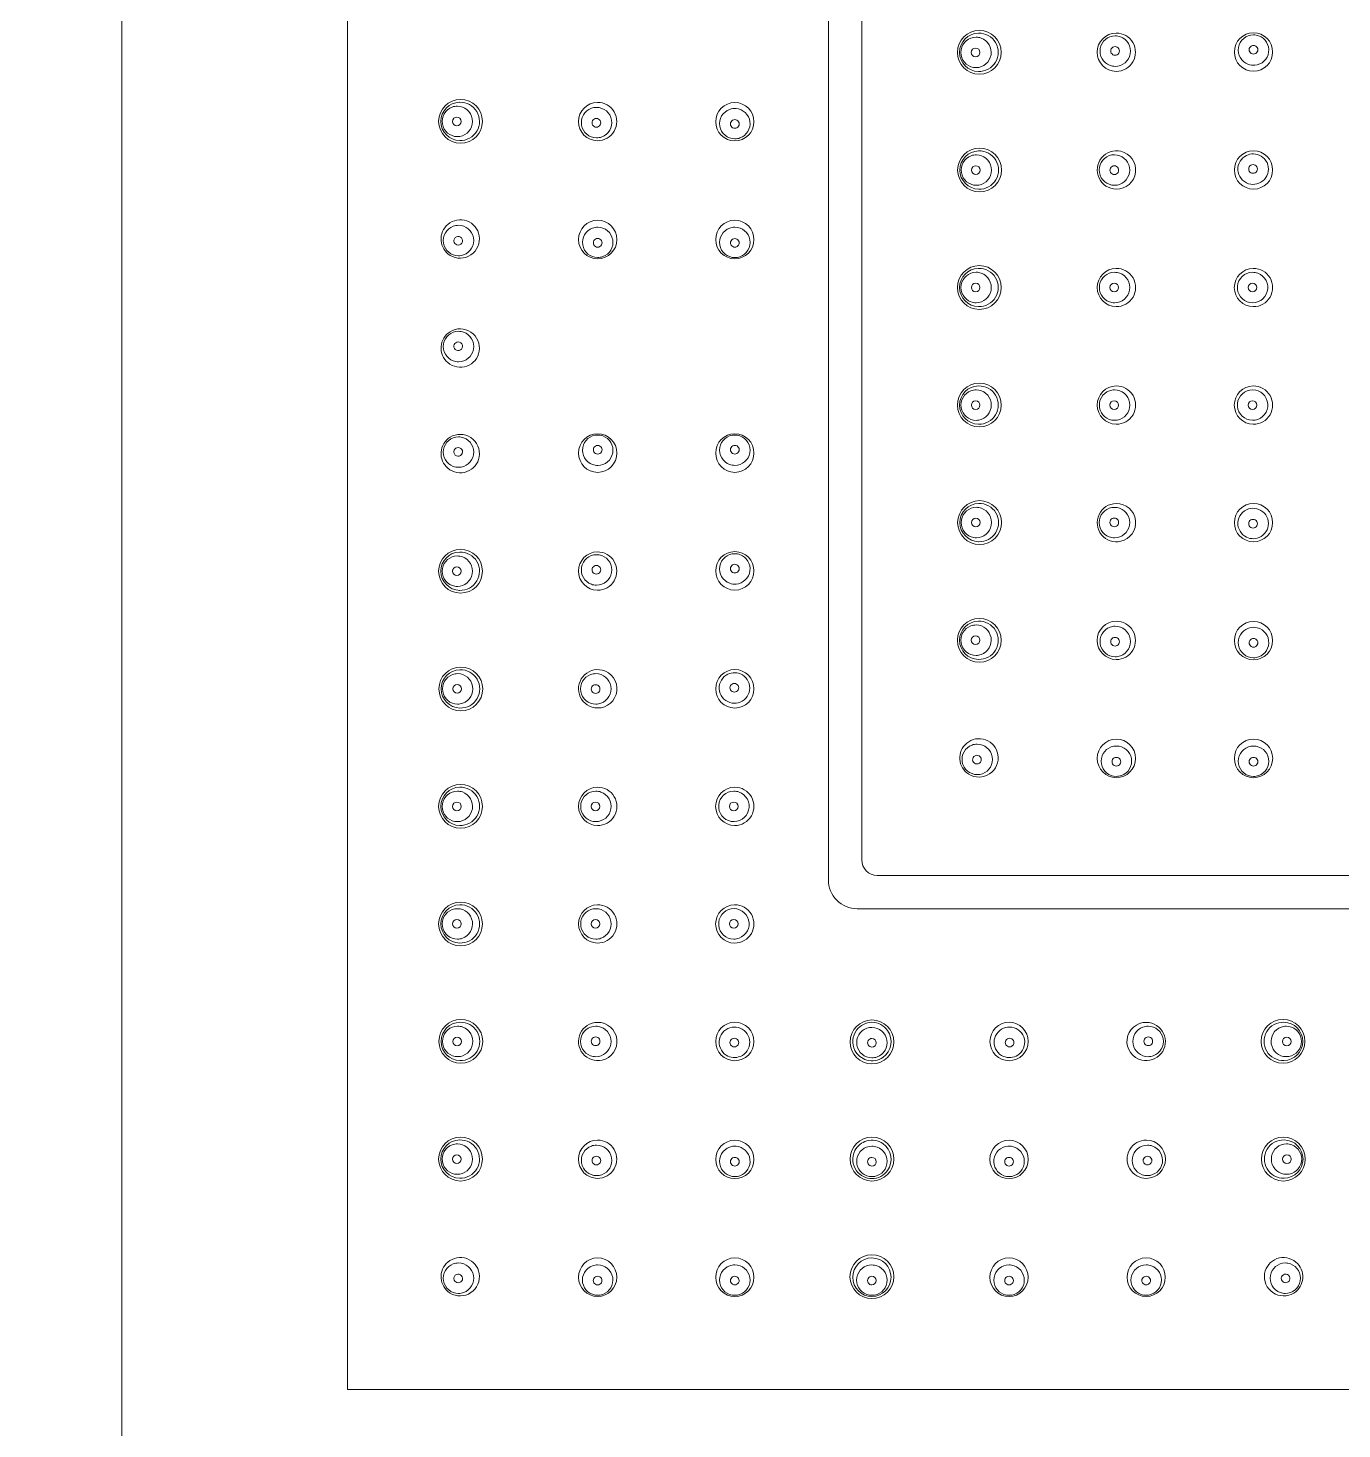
# Model space of a CAD drawing. Header units: metres. Extents: x 14 to 2416, y -346 to 476.
# Drawn here: x 142.3692 to 142.4728, y -69.3065 to -69.1961 of the extents above; entities that cross this region are included whole.
import ezdxf

# ---------------------------------------------------------------- set-up
doc = ezdxf.new("R2010")
doc.units = ezdxf.units.M
doc.linetypes.add('0', pattern=[0])
doc.layers.get('0').update_dxf_attribs({"linetype": '0', "lineweight": 20})
for name, color, linetype, lineweight in [('A-ANNO-TEXT', 20, 'Continuous', 13), ('baños', 251, 'Continuous', 0), ('E Salida Luces', 22, 'Continuous', 40)]:
    doc.layers.add(name, color=color, linetype=linetype, lineweight=lineweight)
doc.styles.get("Standard").update_dxf_attribs({"font": 'arial.ttf', "height": 0.1875})

# ---------------------------------------------------------------- blocks, each defined once
blk = doc.blocks.new('A$C3bae67db')
at = {"layer": 'baños'}
for p, q in [((0.05567767941755619, 0.142043857970684), (0.05567767969631632, 0.05795731748658994)), ((0.05830638234982644, 0.1404659088862488), (0.05830638234982644, 0.05953413947369057)), ((0.05953425239812304, 0.05830626942536554), (0.1404660027303066, 0.05830626942536554)), ((0.05795743052766511, 0.05567756672882496), (0.1420428246007646, 0.05567756672882496))]:
    blk.add_line(p, q, dxfattribs=at)
for points in [[(0.2000001275641807, 0.2000000241799569), (1.275641352549428e-07, 0.2000000241799569), (1.275641352549428e-07, 2.417995403902751e-08), (0.2000001275641807, 2.417995403902751e-08)], [(0.1822216636463319, 0.1822215602621071), (0.01777859148198413, 0.1822215602621071), (0.01777859148198413, 0.0177784880978038), (0.1822216636463319, 0.0177784880978038)]]:
    blk.add_lwpolyline(points, close=True, dxfattribs=at)
for centre, radius in [((0.03594724761362933, 0.09154160218716001), 0.001726273626168971), ((0.04522373788129563, 0.0915192099047566), 0.001726273626168971), ((0.09537011069431856, 0.0891052716333931), 0.0003427381330779128), ((0.1046301444341111, 0.0891052716333931), 0.0003427381330779128), ((0.0768350682250798, 0.0675740050237934), 0.001726273626168971), ((0.0861115584927461, 0.06759639730619682), 0.001726273626168971), ((0.09536712332959496, 0.0675740050237934), 0.001726273626168971), ((0.1046331317988347, 0.0675740050237934), 0.001726273626168971), ((0.1138886966356836, 0.06759639730619682), 0.001726273626168971), ((0.1231651869033499, 0.0675740050237934), 0.001726273626168971), ((0.02668161499421196, 0.05911006940277375), 0.001726273626168971), ((0.03594724761362933, 0.05911304439203136), 0.001726273626168971), ((0.04518573283938032, 0.05911304384883564), 0.001726273626168971), ((0.05448229008286809, 0.04822083048440717), 0.0003427381330779128), ((0.06374232382266065, 0.04822083048440717), 0.0003427381330779128), ((0.03594764254646954, 0.02668658888557829), 0.001726273626168971), ((0.04522413281413584, 0.0267089811679817), 0.001726273626168971), ((0.0544796976509847, 0.02668658888557829), 0.001726273626168971), ((0.06374570612022445, 0.02668658888557829), 0.001726273626168971), ((0.07300127095707332, 0.0267089811679817), 0.001726273626168971), ((0.08227776122473962, 0.02668658888557829), 0.001726273626168971), ((0.1177224939035764, 0.02668658888557829), 0.001726273626168971)]:
    blk.add_circle(centre, radius, dxfattribs=at)
for centre, radius, start, end in [((0.02656214025953751, 0.09169625900414857), 0.001200821812368165, 19.98354941315381, 180.0929165922669), ((0.02667146049041413, 0.09156480647271437), 0.001510474982378461, 39.79127587580216, 147.8576029366485), ((0.0359481338652845, 0.09158545607456503), 0.001508167584307319, 0.9001850982253351, 179.1011506184335), ((0.03595007576698528, 0.09178627793871996), 0.001202478864778748, 20.04951967974916, 179.640957565026), ((0.04522285162964046, 0.09156306379213319), 0.001508167584307319, 0.8988493815665013, 179.0998149017751), ((0.04522090972771231, 0.09176388565628812), 0.001202478864778748, 0.3590424349740219, 159.9504803202513), ((0.02668835295797045, 0.09157016255971584), 0.001521988814155353, 148.3666638325222, 279.4518474387844), ((0.02655749825337672, 0.09169418910434146), 0.00119617823364954, 179.9941310564692, 199.6485422794377), ((0.02655997301460822, 0.09170101607130832), 0.001200817506817739, 199.9156134316533, 0.09317299457435906), ((0.02654205190149561, 0.09171948934840302), 0.0003417448353014675, 144.1962748123012, 216.5408433824311), ((0.02654379855423805, 0.09171897600236534), 0.0003434622621792048, 80.36180667197306, 144.297278844586), ((0.02654419348707826, 0.09172195099162295), 0.000340463161306216, 6.438266695010624, 80.3435083406336), ((0.02654142169056151, 0.09172182759550296), 0.0003432313649668054, 290.3438179429309, 6.406851776728248), ((0.02668618238338105, 0.09155386150203171), 0.001506273214753162, 279.6351170446448, 40.46958004635492), ((0.02656461747185723, 0.09170309228440132), 0.001196171468180108, 359.9940856858029, 19.71649711018825), ((0.03593630759562849, 0.09179385885334668), 0.001188687084480606, 180.0022010002266, 199.679499075616), ((0.03594831306529933, 0.09180121625680826), 0.001202472454991783, 199.8169514147223, 359.6410310933491), ((0.03594936246506997, 0.09182744195018344), 0.0003427216785174244, 0.3254488414049065, 179.6683356267581), ((0.03594936267834647, 0.09183137253131335), 0.0003427216785175545, 180.3254488415971, 359.6683356265643), ((0.03596205916572082, 0.09179363503690396), 0.001188702755491038, 0.00229199929753495, 19.91441721779131), ((0.04520892632920415, 0.09177124275450055), 0.001188702755491038, 160.0855827822091, 179.9977080007025), ((0.04522267242962563, 0.09177882397440484), 0.001202472454991783, 180.358968906651, 340.1830485852777), ((0.04522162302962762, 0.09180504966778003), 0.0003427216785174244, 0.3316643732419094, 179.6745511585951), ((0.04522162281657849, 0.09180898024888151), 0.0003427216785175545, 180.3316643734357, 359.6745511584029), ((0.0452346778990691, 0.09177146657094326), 0.001188687084480606, 340.320500924384, 359.9977989997734), ((0.02654136459543999, 0.09171988030626821), 0.0003414261719296849, 216.6622272733104, 290.4664079093241), ((0.03594817205655865, 0.09155565849399849), 0.001508967363600021, 177.9698192432843, 2.177052033884066), ((0.04522281343813894, 0.09153326621159508), 0.001508967363600021, 177.8229479661159, 2.030180756715632), ((0.06752527882002823, 0.08917733031159258), 0.001523801172583426, 0.5747514779052038, 179.4262465459042), ((0.07680929635802158, 0.08918567323299698), 0.001515209523409549, 0.2469365196410936, 179.7554027190644), ((0.08610443643209464, 0.08918427319206756), 0.001515209523409549, 0.244597280935595, 179.7530634803589), ((0.0953673287696688, 0.0891897944403226), 0.001508196546264781, 359.5063520397071, 180.4925711315599), ((0.1046329263587609, 0.0891897944403226), 0.001508196546264781, 359.5074288684401, 180.4936479602929), ((0.113895818696335, 0.08918427319206756), 0.001515209523409549, 0.2469365196410936, 179.7554027190644), ((0.1231909587704081, 0.08918567323299698), 0.001515209523409549, 0.244597280935595, 179.7530634803589), ((0.06731282925346704, 0.08919229810322093), 0.001207791056576054, 160.5363707333084, 180.0027336194925), ((0.06730058426768437, 0.08919975367322053), 0.001193765215403577, 359.6365954075218, 160.6779287406165), ((0.06726370329096198, 0.08919407473907626), 0.0003407568798300127, 359.346075732061, 180.3246311100405), ((0.07666289127263326, 0.08919085208759014), 0.001204359554630129, 160.3983028553304, 180.0015083034943), ((0.07665732812273518, 0.0891941807547525), 0.001198002774692498, 4.349572792468204, 160.4590152359306), ((0.07663254876996461, 0.08919135762729269), 0.0003418119665338834, 359.8484264500146, 180.1447206987231), ((0.08603844434941266, 0.08915878990091386), 0.001201160736598691, 157.0568312886519, 212.9165601568608), ((0.08603850400498914, 0.08917485403923564), 0.001195045438537086, 21.80722765049478, 157.7672225745089), ((0.08602225556199983, 0.08915283907781912), 0.0003418119665338834, 359.8552793012769, 180.1515735499855), ((0.08603844435623387, 0.08915878990261916), 0.001201160729709154, 351.2970901245022, 22.51761903481964), ((0.09529917106959829, 0.08913625529719837), 0.001128460337495796, 160.0025846814546, 181.0359251744131), ((0.0953710932307672, 0.08911670710454445), 0.001200198361899698, 180.0407498063049, 160.2387492971683), ((0.1046291618976625, 0.08911670710454445), 0.001200198361899698, 19.76125070283169, 359.9592501936951), ((0.1047010840588314, 0.08913625529719837), 0.001128460337495796, 358.9640748255869, 19.99741531854547), ((0.1139618107721958, 0.08915878990261916), 0.001201160729709154, 157.4823809651803, 188.7029098754976), ((0.1139617511234405, 0.08917485403923564), 0.001195045438537086, 22.2327774254911, 158.1927723495052), ((0.1139779995664298, 0.08915283907781912), 0.0003418119665338834, 359.8484264500146, 180.1447206987231), ((0.113961810779017, 0.08915878990091386), 0.001201160736598691, 327.0834398431392, 22.94316871134812), ((0.1233429270056945, 0.0891941807547525), 0.001198002774692498, 19.54098476406944, 175.6504272075318), ((0.1233677063584651, 0.08919135762729269), 0.0003418119665338834, 359.8552793012769, 180.1515735499855), ((0.1233373638557964, 0.08919085208759014), 0.001204359554630129, 359.9984916965058, 19.6016971446696), ((0.06752527855149992, 0.08920814127750276), 0.001523803867774046, 180.5847748674714, 359.4162231563053), ((0.06729877940477991, 0.08918466896670196), 0.001193765217027741, 179.636596389109, 340.6779286321186), ((0.06726369211531846, 0.08919018572040471), 0.0003407458622599414, 179.6707068420732, 359.9999999999364), ((0.06728653441490451, 0.08919212453655945), 0.001207791059114692, 340.5363707599155, 0.002732610598238034), ((0.07680929608221732, 0.08919918448349762), 0.001515211808342921, 180.2663152946292, 359.7360239440766), ((0.07665652931444811, 0.08918731661173496), 0.001198002720139636, 179.8324281218217, 340.459017457677), ((0.07663254866423586, 0.08918959001353954), 0.0003418119665339049, 179.8484264500145, 0.1447206987231602), ((0.07664612589400122, 0.08919191523292369), 0.001209345381516621, 340.4185567370939, 4.416346836907331), ((0.08610443670789891, 0.0891977844425682), 0.001515211808342921, 180.2639760559234, 359.7336847053708), ((0.08603844434895791, 0.08915878990125492), 0.001201160737011495, 212.9165601055092, 351.2970902225019), ((0.08602225566772859, 0.0891510714640944), 0.0003418119665339049, 179.8552793012768, 0.1515735499854856), ((0.09536732874329346, 0.08918700170280403), 0.001508175096699564, 180.3864785172691, 359.6124446539787), ((0.1046329263851362, 0.08918700170280403), 0.001508175096699564, 180.3875553460212, 359.6135214827309), ((0.1138958184205308, 0.0891977844425682), 0.001515211808342921, 180.2663152946292, 359.7360239440766), ((0.1139618107794718, 0.08915878990125492), 0.001201160737011495, 188.7029097774981, 327.0834398944908), ((0.1139779994607011, 0.0891510714640944), 0.0003418119665339049, 179.8484264500145, 0.1447206987231602), ((0.1231909590462124, 0.08919918448349762), 0.001515211808342921, 180.2639760559234, 359.7336847053708), ((0.1233541292344285, 0.08919191523292369), 0.001209345381516621, 175.5836531630927, 199.5814432629045), ((0.1233437258139816, 0.08918731661173496), 0.001198002720139636, 199.5409825423229, 0.1675718781782871), ((0.1233677064641938, 0.08918959001353954), 0.0003418119665339049, 179.8552793012768, 0.1515735499854856), ((0.02663879445433714, 0.08071486925328131), 0.001523564837230641, 0.5726433035474657, 179.4250678076633), ((0.02641404869312147, 0.08073844151624243), 0.00119389333313216, 19.32997812112687, 180.3589489030435), ((0.03593772813631269, 0.0807391002448945), 0.001510641993610608, 0.5139883427186024, 179.4190526749139), ((0.0358497349675222, 0.08082154378626782), 0.001200928035992184, 19.83266307732599, 180.07419896696), ((0.04521341857773997, 0.08073556000089965), 0.001509211767642307, 0.7561059737710158, 193.171467770371), ((0.04521919396050045, 0.0808845148123929), 0.001200928035992184, 359.92580103304, 160.1673369226745), ((0.0266387950550584, 0.0807449452451543), 0.001523560504830024, 180.5561373689593, 359.441573742277), ((0.02642785375608447, 0.0807309041129507), 0.00120767496975197, 179.997253034212, 199.4671047486143), ((0.02641580915472197, 0.08072361626693336), 0.001193893552601191, 199.3299870384885, 0.3617157200806724), ((0.02637921581206548, 0.08073312284150447), 0.0003407760450880885, 359.6804184145589, 180.3259849812832), ((0.02637921602647886, 0.0807292832488109), 0.0003407760450881728, 179.6804184144938, 0.3259849813467099), ((0.02640200394601244, 0.08073115342241621), 0.001207674969753276, 0, 19.46710473996717), ((0.03593772851670884, 0.08073975106810494), 0.001510635915196017, 179.4437361404923, 0.4893048771358387), ((0.03584852868878308, 0.08081998856536288), 0.00119972075021922, 180, 199.6894084976491), ((0.03584887435952488, 0.08082264336539069), 0.001200943033476937, 199.8031047080193, 0.06684714840780348), ((0.03583517325408003, 0.08083529007316415), 0.0003424123588573842, 0.09251265869286474, 180.098022152865), ((0.03583517330887709, 0.08083525714891593), 0.0003424123588572697, 180.092512941707, 0.09802186985085153), ((0.03585009761011726, 0.08082410843922716), 0.001199718968097798, 359.996946844907, 19.72332169044389), ((0.04521488791849926, 0.0807235303286653), 0.001507949430811743, 192.7136886774853, 1.213885066650693), ((0.04521883131813276, 0.08088707946535223), 0.001199718968097798, 160.2766783095566, 180.003053155093), ((0.04522005456849776, 0.08088561439151576), 0.001200943033476937, 179.9331528515922, 340.1968952919807), ((0.04523375561914555, 0.08089822817506942), 0.0003424123588572697, 179.9019781301492, 359.907487058293), ((0.04523375567394261, 0.08089826109928921), 0.0003424123588573842, 359.901977847135, 179.9074873413072), ((0.04522040023923957, 0.08088295959148795), 0.00119972075021922, 340.3105915023508, 0), ((0.06752622073366865, 0.0783676869765415), 0.001523560504830024, 0.5584262577229699, 179.4438626310407), ((0.06730323483333223, 0.07838901595476244), 0.001193893552601191, 359.6382842799194, 160.6700129615116), ((0.07682554912815931, 0.07837585614284848), 0.001510635915196017, 359.5106951228642, 180.5562638595077), ((0.07673669497097535, 0.07829296384556272), 0.001200943033476937, 359.9331528515922, 160.1968952919805), ((0.08610270852994972, 0.07839207688228811), 0.001507949430811743, 358.7861149333493, 167.2863113225147), ((0.09536749553893742, 0.07839150085185764), 0.001508573317714411, 358.8207356911439, 181.1783762100055), ((0.1046327595894923, 0.07839150085185764), 0.001508573317714411, 358.8216237899945, 181.1792643088561), ((0.1138975465984799, 0.07839207688228811), 0.001507949430811743, 12.71368867748525, 181.2138850666507), ((0.1231747060002704, 0.07837585614284848), 0.001510635915196017, 359.4437361404923, 180.4893048771358), ((0.1232635601574543, 0.07829296384556272), 0.001200943033476937, 19.80310470801955, 180.0668471484078), ((0.06731527943469473, 0.07838172810874511), 0.00120767496975197, 160.5328952513857, 180.002746965788), ((0.06726664170508911, 0.0783833489728849), 0.0003407760450881728, 359.6740150186533, 180.3195815855062), ((0.07673634930023354, 0.07829561864559054), 0.00119972075021922, 160.3105915023508, 180), ((0.07672299392032755, 0.07828035006203748), 0.0003424123588572697, 359.9019781301491, 179.907487058293), ((0.08610123918919044, 0.07838004721005376), 0.001509211767642307, 166.828532229629, 359.243894026229), ((0.08610787517994822, 0.07822999281943765), 0.001200943033476937, 19.80310470801955, 180.0668471484078), ((0.08612157623059602, 0.078217379035884), 0.0003424123588572697, 0.09251294170702966, 180.0980218698508), ((0.08610822085069003, 0.07823264761946547), 0.00119972075021922, 0, 19.68940849764915), ((0.09536296503841868, 0.0782389326812094), 0.001195992791243886, 160.2964487053673, 179.9991928352202), ((0.09536814589654341, 0.07823566580440655), 0.00120197248215199, 0.1605960866830021, 160.2331046607045), ((0.09536871337598996, 0.0782146922411684), 0.0003427171174496419, 0.1454795033560317, 179.8585834045856), ((0.1046321092318863, 0.07823566580440655), 0.00120197248215199, 19.76689533929529, 179.839403913317), ((0.1046315417524397, 0.0782146922411684), 0.0003427171174496419, 0.1414165954143968, 179.854520496644), ((0.104637290090011, 0.0782389326812094), 0.001195992791243886, 0.0008071647797915169, 19.70355129463271), ((0.1138990159392392, 0.07838004721005376), 0.001509211767642307, 180.756105973771, 13.17146777037103), ((0.1138920342777396, 0.07823264761946547), 0.00119972075021922, 160.3105915023508, 180), ((0.1138923799484814, 0.07822999281943765), 0.001200943033476937, 359.9331528515922, 160.1968952919805), ((0.1138786788978337, 0.078217379035884), 0.0003424123588572697, 359.9019781301491, 179.907487058293), ((0.1232772612081021, 0.07828035006203748), 0.0003424123588572697, 0.09251294170702966, 180.0980218698508), ((0.1232639058281961, 0.07829561864559054), 0.00119972075021922, 0, 19.68940849764915), ((0.0675262201329474, 0.0783977629684145), 0.001523564837230641, 180.5749321923367, 359.4273566964525), ((0.06730147437173173, 0.07837419070545337), 0.00119389333313216, 179.6410510969565, 340.6700218788732), ((0.06726664149067574, 0.07837950938019134), 0.0003407760450880885, 179.6740150187168, 0.3195815854410826), ((0.0672894296246227, 0.07838147879927959), 0.001207674969753276, 340.5328952600327, 0), ((0.07682554874776315, 0.07837650696605891), 0.001510641993610608, 180.5809473250861, 359.4860116572814), ((0.07673755557897266, 0.07829406342468559), 0.001200928035992184, 179.92580103304, 340.1673369226742), ((0.0767229938655305, 0.07828031713778927), 0.0003424123588573842, 179.9019778471349, 359.9074873413071), ((0.07673791822156772, 0.07829149877172625), 0.001199718968097798, 340.2766783095563, 0.003053155092960894), ((0.08610665192958322, 0.07822852774560118), 0.001199718968097798, 179.996946844907, 199.7233216904437), ((0.08610701457195091, 0.07823109239856052), 0.001200928035992184, 199.8326630773257, 0.07419896695995848), ((0.08612157628539308, 0.0782173461116642), 0.0003424123588573842, 180.0925126586928, 0.09802215286506169), ((0.09536749544457734, 0.07837916770522924), 0.001508369991397104, 180.7099927432195, 359.2891192542868), ((0.0953689405916407, 0.07824231153565364), 0.001201973046303671, 180.1602606542315, 340.0846719199311), ((0.09536871331505381, 0.07821640832047905), 0.000342717117449731, 180.1454795032274, 359.8585834046492), ((0.0953741167763269, 0.0782390521825036), 0.001195996880989198, 340.1470106921285, 359.9991694389859), ((0.1046327596838523, 0.07837916770522924), 0.001508369991397104, 180.7108807457132, 359.2900072567805), ((0.1046261383523301, 0.0782390521825036), 0.001195996880989198, 180.0008305610141, 199.8529893078715), ((0.104631314536789, 0.07824231153565364), 0.001201973046303671, 199.915328080069, 359.8397393457685), ((0.1046315418133759, 0.07821640832047905), 0.000342717117449731, 180.1414165953509, 359.8545204967726), ((0.1138932405564788, 0.07823109239856052), 0.001200928035992184, 179.92580103304, 340.1673369226742), ((0.1138786788430366, 0.0782173461116642), 0.0003424123588573842, 179.9019778471349, 359.9074873413071), ((0.1138936031990738, 0.07822852774560118), 0.001199718968097798, 340.2766783095563, 0.003053155092960894), ((0.1231747063806665, 0.07837650696605891), 0.001510641993610608, 180.5139883427186, 359.4190526749139), ((0.1232623369068619, 0.07829149877172625), 0.001199718968097798, 179.996946844907, 199.7233216904437), ((0.123262699549457, 0.07829406342468559), 0.001200928035992184, 199.8326630773257, 0.07419896695995848), ((0.1232772612628992, 0.07828031713778927), 0.0003424123588573842, 180.0925126586928, 0.09802215286506169), ((0.02663785287288967, 0.06990449094419304), 0.001523803867774046, 0.5837768436947157, 179.4152251325285), ((0.02641135372616965, 0.06992796325499384), 0.001193765217027741, 19.32207136788142, 180.363403610891), ((0.03592147547076685, 0.0699164227274558), 0.001515211808342921, 0.2639760559234214, 179.7336847053708), ((0.03576870870299764, 0.06992829059921846), 0.001198002720139636, 19.54098254232316, 180.1675718781783), ((0.04521661609644845, 0.06991782276838521), 0.001515211808342921, 0.2663152946292405, 179.7360239440766), ((0.04515062373750744, 0.0699568173096985), 0.001201160737011495, 8.702909777498146, 147.083439894491), ((0.02663785314141798, 0.06993530191010322), 0.001523801172583426, 180.5737534540958, 359.4252485220948), ((0.02642540357485679, 0.06992033411847487), 0.001207791056576054, 179.9972663805075, 199.4636292666918), ((0.02641315858907411, 0.06991287854847528), 0.001193765215403577, 199.3220712593838, 0.3634045924781659), ((0.02637626643670821, 0.06992244650129109), 0.0003407458622599414, 6.35093158794635e-11, 180.3292931579268), ((0.02637627761235173, 0.06991855748261955), 0.0003407568798300127, 179.6753688899595, 0.6539242679389679), ((0.02639910873629425, 0.06992050768513636), 0.001207791059114692, 359.9972673894018, 19.46362924008471), ((0.03592147574657112, 0.06992993397795644), 0.001515209523409549, 180.2445972809356, 359.7530634803589), ((0.0357750706611828, 0.06992475512336327), 0.001204359554630129, 179.9984916965057, 199.6016971446696), ((0.03576950751128471, 0.06992142645620092), 0.001198002774692498, 199.5409847640694, 355.6504272075318), ((0.03574472805278539, 0.06992601719741387), 0.0003418119665339049, 359.8552793012769, 180.1515735499855), ((0.03574472815851415, 0.06992424958366072), 0.0003418119665338834, 179.8552793012768, 0.1515735499854856), ((0.03575830528255075, 0.06992369197802972), 0.001209345381516621, 355.5836531630928, 19.58144326290626), ((0.04521661582064418, 0.06993133401888585), 0.001515209523409549, 180.2469365196411, 359.7554027190644), ((0.04515062373796219, 0.06995681731003955), 0.001201160736598691, 147.0834398431394, 202.9431687113484), ((0.04513443505627812, 0.06996453574685901), 0.0003418119665339049, 359.8484264500146, 180.1447206987231), ((0.04513443495054936, 0.06996276813313429), 0.0003418119665338834, 179.8484264500145, 0.1447206987231602), ((0.0451506237447834, 0.06995681730833425), 0.001201160729709154, 337.4823809651802, 8.702909875497744), ((0.04515068339353867, 0.06994075317171777), 0.001195045438537086, 202.2327774254911, 338.1927723495052), ((0.06757577863658071, 0.06754246966197996), 0.001521988814155353, 80.54815256121562, 211.633336167478), ((0.06744739869321847, 0.06741161615038749), 0.001200817506817739, 359.9068270054257, 160.0843865683467), ((0.06757360806199131, 0.0675587707196641), 0.001506273214753162, 319.5304199536451, 80.36488295535518), ((0.07683599266800911, 0.06755994871695492), 0.001508967363600021, 357.8229479661159, 182.0301807567156), ((0.0768361336767498, 0.06731439095414515), 0.001202472454991783, 0.3589689066509878, 160.1830485852777), ((0.08611063404958941, 0.06758234099935834), 0.001508967363600021, 357.9698192432843, 182.1770520338841), ((0.0861104930410761, 0.06733678323654857), 0.001202472454991783, 19.81695141472233, 179.641031093349), ((0.09536732375926249, 0.06756132956913774), 0.001508910434373833, 357.9993150835641, 182.0003996025396), ((0.09536676056376336, 0.06731936279231121), 0.001202398407140004, 0.3318408663501854, 160.2005550083285), ((0.1046329313691672, 0.06756132956913774), 0.001508910434373833, 357.9996003974603, 182.0006849164359), ((0.1046334945648937, 0.06731936279231121), 0.001202398407140004, 19.79944499167146, 179.6681591336499), ((0.1138896210788403, 0.06758234099935834), 0.001508967363600021, 357.8229479661159, 182.0301807567156), ((0.1138897620873536, 0.06733678323654857), 0.001202472454991783, 0.3589689066509878, 160.1830485852777), ((0.1231642624604206, 0.06755994871695492), 0.001508967363600021, 357.9698192432843, 182.1770520338841), ((0.1231641214516799, 0.06731439095414515), 0.001202472454991783, 19.81695141472233, 179.641031093349), ((0.06744956593814777, 0.06741637321754723), 0.001200821812368165, 179.9070834077331, 340.0164505868464), ((0.06744492393198698, 0.06741844311735434), 0.00119617823364954, 160.3514577205625, 180.0058689435308), ((0.06742947758010587, 0.06739314287329279), 0.0003417448353014675, 143.4591566175692, 215.8037251876988), ((0.06742879027405024, 0.0673927519154276), 0.0003414261719296849, 69.53359209067591, 143.3377727266896), ((0.06743161916568852, 0.06739068123007286), 0.000340463161306216, 279.6564916593664, 353.5617333049892), ((0.06742884736917176, 0.06739080462619285), 0.0003432313649668054, 353.593148223272, 69.65618205706909), ((0.06745204315046749, 0.06740953993729448), 0.001196171468180108, 340.2835028898117, 0.005914314197119606), ((0.07683595447673497, 0.06753015113638838), 0.001508167584307319, 180.8988493815665, 359.0998149017747), ((0.07682412820707896, 0.06732174835760674), 0.001188687084480606, 160.3205009243842, 179.9977989997734), ((0.07683718328979694, 0.06728423467964006), 0.0003427216785175545, 0.3316643734356975, 179.6745511584029), ((0.08611067224109092, 0.06755254341882022), 0.001508167584307319, 180.9001850982251, 359.1011506184335), ((0.08610944342802895, 0.0673066269620719), 0.0003427216785175545, 0.325448841597066, 179.6683356265643), ((0.08612249851051956, 0.06734414064001015), 0.001188687084480606, 0.002201000226615922, 19.67949907561579), ((0.09536732368673029, 0.06753224788808865), 0.001508175294152605, 180.8961877184803, 359.1035269676771), ((0.09535497519681257, 0.06732625400791648), 0.001188978101211688, 160.3206322798199, 179.9979251928167), ((0.09536760711961279, 0.06728917523130207), 0.0003427214496676189, 0.3212440237048805, 179.6801582375024), ((0.1046329314416994, 0.06753224788808865), 0.001508175294152605, 180.8964730323229, 359.1038122815197), ((0.1046326480088169, 0.06728917523130207), 0.0003427214496676189, 0.319841762497594, 179.6787559762952), ((0.1046452799316171, 0.06732625400791648), 0.001188978101211688, 0.002074807183306674, 19.67936772018006), ((0.1138895828873387, 0.06755254341882022), 0.001508167584307319, 180.8988493815665, 359.0998149017747), ((0.1138777566179101, 0.06734414064001015), 0.001188687084480606, 160.3205009243842, 179.9977989997734), ((0.1138908117004007, 0.0673066269620719), 0.0003427216785175545, 0.3316643734356975, 179.6745511584029), ((0.1231643006516947, 0.06753015113638838), 0.001508167584307319, 180.9001850982251, 359.1011506184335), ((0.1231630718386327, 0.06728423467964006), 0.0003427216785175545, 0.325448841597066, 179.6683356265643), ((0.1231761269213507, 0.06732174835760674), 0.001188687084480606, 0.002201000226615922, 19.67949907561579), ((0.06755888616902439, 0.06754782574898144), 0.001510474982378461, 212.1423970633515, 320.2087241241978), ((0.06743122423284831, 0.06739365621933047), 0.0003434622621792048, 215.7027211554143, 279.638193328027), ((0.07683789637843574, 0.06732932927223345), 0.001202478864778748, 180.359042434974, 339.950480320251), ((0.07683718307652043, 0.06728816526076997), 0.0003427216785174244, 180.3316643732419, 359.6745511585951), ((0.07684987977717128, 0.06732197217404945), 0.001188702755491038, 340.0855827822089, 359.9977080007025), ((0.08609674694065461, 0.06734436445645287), 0.001188702755491038, 180.0022919992975, 199.9144172177909), ((0.08610873033916278, 0.06735172155466529), 0.001202478864778748, 200.049519679749, 359.640957565026), ((0.08610944364107809, 0.06731055754317339), 0.0003427216785174244, 180.3254488414049, 359.6683356267581), ((0.09536844225425511, 0.06733361572710095), 0.001202467430117421, 180.3487255595719, 339.9526601246038), ((0.09536760707254643, 0.06729300994097542), 0.0003427214496652206, 180.3212439525, 359.6801583086421), ((0.09538014580965637, 0.0673263715315997), 0.001188992995398989, 340.0872666414435, 359.9978397821129), ((0.1046201093187733, 0.0673263715315997), 0.001188992995398989, 180.0021602178871, 199.9127333585565), ((0.1046318128741746, 0.06733361572710095), 0.001202467430117421, 200.0473398753963, 359.651274440428), ((0.1046326480558832, 0.06729300994097542), 0.0003427214496652206, 180.3198416913579, 359.6787560475), ((0.1138915247892669, 0.06735172155466529), 0.001202478864778748, 180.359042434974, 339.950480320251), ((0.1138908114873516, 0.06731055754317339), 0.0003427216785174244, 180.3316643732419, 359.6745511585951), ((0.1139035081880024, 0.06734436445645287), 0.001188702755491038, 340.0855827822089, 359.9977080007025), ((0.1231503753512584, 0.06732197217404945), 0.001188702755491038, 180.0022919992975, 199.9144172177909), ((0.1231623587499939, 0.06732932927223345), 0.001202478864778748, 200.049519679749, 359.640957565026), ((0.1231630720519092, 0.06728816526076997), 0.0003427216785174244, 180.3254488414049, 359.6683356267581), ((0.02663749679047989, 0.05909463270600313), 0.001523851350039296, 0.6758761340693334, 179.3241238659307), ((0.02641017567405335, 0.05911712667733227), 0.001194191915340333, 19.33760330570228, 180.2167987931732), ((0.03591265801626697, 0.05911199368500419), 0.001506496842203655, 124.7857401868107, 179.8634882159922), ((0.03576765534033122, 0.0591165537403775), 0.001197933953633447, 19.53380777511786, 180.0464278997821), ((0.0359213165556671, 0.05910265471146303), 0.001519107682017091, 34.99352015297599, 124.8529971412083), ((0.03593418548073579, 0.05911321522378543), 0.001502509496179472, 344.5768361970892, 34.94504382611471), ((0.04519879497227386, 0.0591132146805613), 0.001502509496179472, 145.0549561738853, 195.4231638029107), ((0.04521166389734255, 0.0591026541682389), 0.001519107682017091, 55.14700285879205, 145.006479847024), ((0.04512488135171999, 0.05911655319718179), 0.001197933953633447, 359.9535721002179, 160.4661922248826), ((0.04522032243674268, 0.05911199314178006), 0.001506496842203655, 0.1365117840094399, 55.21425981318936), ((0.02663749679047989, 0.05912541375760938), 0.00152379913724904, 180.4815084169715, 359.5184915830285), ((0.02645187154073803, 0.05911710585524688), 0.001235887417606161, 180.2085192358104, 199.3517278304571), ((0.02641232233166058, 0.05910248952150354), 0.001193729488785252, 199.3188369199419, 0.4856673573453209), ((0.02637532323613279, 0.05910812361750217), 0.0003407503923429775, 179.2459407059764, 0.7540592940239689), ((0.02637532323613279, 0.05911203987426106), 0.0003407213562947965, 0.09554321621105726, 179.904456783789), ((0.02639817419524526, 0.05911012616163802), 0.001207837290240649, 0.117732210926182, 19.46243199853305), ((0.03591267946192467, 0.05911417655911677), 0.001506514668338149, 179.9465090414367, 233.3634980655736), ((0.03577415512106974, 0.05911301402309377), 0.001204436081000226, 179.8777905912389, 199.5997612235822), ((0.03576849450971942, 0.05910953863999779), 0.001197938431549503, 199.5339883266693, 0.1676395697615085), ((0.03574353055589974, 0.05911215398148428), 0.0003418063086853633, 179.425190946863, 0.5748090531370391), ((0.03574353055589974, 0.05911394643643675), 0.0003417930261405343, 0.274348252858073, 179.7256517471419), ((0.03592799330474783, 0.05911557479759821), 0.001509106328667489, 297.2929389141258, 344.5530000480819), ((0.03576199303163641, 0.05911307363205864), 0.001204434782080665, 359.9985732522038, 19.5997665278087), ((0.04520498714826182, 0.0591155742544025), 0.001509106328667489, 195.4469999519176, 242.7070610858742), ((0.04512404218233179, 0.05910953809677366), 0.001197938431549503, 179.8323604302385, 340.4660116733306), ((0.0451305436604148, 0.05911307308886293), 0.001204434782080665, 160.4002334721913, 180.0014267477962), ((0.04511300602937673, 0.05911215343826015), 0.0003418063086853633, 179.425190946863, 0.5748090531370391), ((0.04511300602937673, 0.05911394589321262), 0.0003417930261405343, 0.274348252858073, 179.7256517471419), ((0.04522030099108498, 0.05911417601592106), 0.001506514668338149, 306.6365019344265, 0.05349095856325577), ((0.04511838157098147, 0.05911301347989806), 0.001204436081000226, 340.4002387764178, 0.1222094087611261), ((0.05953425239812304, 0.05953413947369057), 0.001227870048324664, 180.000000010199, 269.9999999974336), ((0.03592152982376184, 0.05912540192587912), 0.00152080370815291, 233.3483046535347, 297.3395724069397), ((0.04521145062924781, 0.05912540138265499), 0.00152080370815291, 242.6604275930603, 306.6516953464651), ((0.05795630335677515, 0.05795619038922695), 0.002278623939186942, 179.9716592442715, 270.0283426059618), ((0.02663785314141798, 0.04828991417337747), 0.001523801172583426, 0.5747514779052038, 179.4262465459042), ((0.03592147574657112, 0.04830123208403947), 0.001515209523409549, 0.2469365196410936, 179.7554027190644), ((0.04521661582064418, 0.04829983204311006), 0.001515209523409549, 0.244597280935595, 179.7530634803589), ((0.05447950815821834, 0.04830535329136509), 0.001508196546264781, 359.5063520397071, 180.4925711315599), ((0.0637451057473104, 0.04830535329136509), 0.001508196546264781, 359.5074288684401, 180.4936479602929), ((0.07300799808488456, 0.04829983204311006), 0.001515209523409549, 0.2469365196410936, 179.7554027190644), ((0.08230313815895762, 0.04830123208403947), 0.001515209523409549, 0.244597280935595, 179.7530634803589), ((0.09158715569695097, 0.04829288916263508), 0.001523801172583426, 0.5737534540958034, 179.4252485220948), ((0.108413099431365, 0.04829288916263508), 0.001523801172583426, 0.5747514779052038, 179.4262465459042), ((0.1176971169693584, 0.04830123208403947), 0.001515209523409549, 0.2469365196410936, 179.7554027190644), ((0.02642540357485679, 0.04830488196500582), 0.001207791056576054, 160.5363707333086, 180.0027336194925), ((0.02641315858907411, 0.04831233753500541), 0.001193765215403577, 359.6365954075218, 160.6779287406167), ((0.02637627761235173, 0.04830665860086114), 0.0003407568798300127, 359.346075732061, 180.3246311100405), ((0.0357750706611828, 0.04830641093863264), 0.001204359554630129, 160.3983028553304, 180.0015083034943), ((0.03576950751128471, 0.04830973960579499), 0.001198002774692498, 4.349572792468204, 160.4590152359306), ((0.03574472815851415, 0.04830691647830676), 0.0003418119665338834, 359.8484264500146, 180.1447206987231), ((0.04515062373796219, 0.04827434875192793), 0.001201160736598691, 157.0568312886521, 212.9165601568606), ((0.04515068339353867, 0.04829041289027813), 0.001195045438537086, 21.80722765049478, 157.7672225745089), ((0.04513443495054936, 0.04826839792886162), 0.0003418119665338834, 359.8552793012769, 180.1515735499855), ((0.0451506237447834, 0.04827434875366166), 0.001201160729709154, 351.2970901245022, 22.51761903481985), ((0.05441135045814782, 0.04825181414821245), 0.001128460337495796, 160.0025846814546, 181.0359251744131), ((0.05448327261931674, 0.04823226595558694), 0.001200198361899698, 180.0407498063049, 160.2387492971683), ((0.063741341286212, 0.04823226595558694), 0.001200198361899698, 19.76125070283169, 359.9592501936951), ((0.06381326344738092, 0.04825181414821245), 0.001128460337495796, 358.9640748255869, 19.99741531854547), ((0.07307399016074534, 0.04827434875366166), 0.001201160729709154, 157.4823809651806, 188.7029098754977), ((0.07307393051199007, 0.04829041289027813), 0.001195045438537086, 22.2327774254911, 158.1927723495052), ((0.07309017895497938, 0.04826839792886162), 0.0003418119665338834, 359.8484264500146, 180.1447206987231), ((0.07307399016756655, 0.04827434875192793), 0.001201160736598691, 327.0834398431394, 22.94316871134834), ((0.08245510639424403, 0.04830973960579499), 0.001198002774692498, 19.54098476406944, 175.6504272075318), ((0.08247988574701459, 0.04830691647830676), 0.0003418119665338834, 359.8552793012769, 180.1515735499855), ((0.08244954324434595, 0.04830641093863264), 0.001204359554630129, 359.9984916965058, 19.6016971446696), ((0.09181185024929484, 0.04831531252426302), 0.001193765215403577, 19.32207125938375, 180.3634045924782), ((0.09184873122601722, 0.04830963359011875), 0.0003407568798300127, 359.6753688899595, 180.6539242679389), ((0.09179960526373954, 0.04830785695426343), 0.001207791056576054, 359.9972663805075, 19.4636292666918), ((0.1082006498645764, 0.04830785695426343), 0.001207791056576054, 160.5363707333082, 180.0027336194925), ((0.1081884048790211, 0.04831531252426302), 0.001193765215403577, 359.6365954075218, 160.6779287406167), ((0.1081515239022988, 0.04830963359011875), 0.0003407568798300127, 359.346075732061, 180.3246311100405), ((0.11755071188397, 0.04830641093863264), 0.001204359554630129, 160.3983028553304, 180.0015083034943), ((0.117545148734072, 0.04830973960579499), 0.001198002774692498, 4.349572792468204, 160.4590152359306), ((0.1175203693813014, 0.04830691647830676), 0.0003418119665338834, 359.8484264500146, 180.1447206987231), ((0.02663785287288967, 0.04832072513925922), 0.001523803867774046, 180.5847748674714, 359.4162231563053), ((0.02641135372616965, 0.04829725282848685), 0.001193765217027741, 179.636596389109, 340.6779286321186), ((0.02637626643670821, 0.0483027695821896), 0.0003407458622599414, 179.6707068420732, 359.9999999999364), ((0.02639910873629425, 0.04830470839834433), 0.001207791059114692, 340.5363707599157, 0.002732610598238034), ((0.03592147547076685, 0.04831474333454011), 0.001515211808342921, 180.2663152946292, 359.7360239440766), ((0.03576870870299764, 0.04830287546277745), 0.001198002720139636, 179.8324281218217, 340.4590174576773), ((0.03574472805278539, 0.04830514886458204), 0.0003418119665339049, 179.8484264500145, 0.1447206987231602), ((0.03575830528255075, 0.04830747408396618), 0.001209345381516621, 340.4185567370955, 4.416346836907536), ((0.04521661609644845, 0.0483133432936107), 0.001515211808342921, 180.2639760559234, 359.7336847053708), ((0.04515062373750744, 0.04827434875229741), 0.001201160737011495, 212.9165601055094, 351.2970902225019), ((0.04513443505627812, 0.04826663031510847), 0.0003418119665339049, 179.8552793012768, 0.1515735499854856), ((0.05447950813184299, 0.04830256055384652), 0.001508175096699564, 180.3864785172691, 359.6124446539787), ((0.06374510577368575, 0.04830256055384652), 0.001508175096699564, 180.3875553460212, 359.6135214827309), ((0.0730079978090803, 0.0483133432936107), 0.001515211808342921, 180.2663152946292, 359.7360239440766), ((0.0730739901680213, 0.04827434875229741), 0.001201160737011495, 188.7029097774981, 327.0834398944905), ((0.07309017884925062, 0.04826663031510847), 0.0003418119665339049, 179.8484264500145, 0.1447206987231602), ((0.08230313843476189, 0.04831474333454011), 0.001515211808342921, 180.2639760559234, 359.7336847053708), ((0.08246630862297799, 0.04830747408396618), 0.001209345381516621, 175.5836531630929, 199.5814432629045), ((0.0824559052025311, 0.04830287546277745), 0.001198002720139636, 199.5409825423227, 0.1675718781782871), ((0.08247988585274335, 0.04830514886458204), 0.0003418119665339049, 179.8552793012768, 0.1515735499854856), ((0.09158715596547928, 0.04832370012851683), 0.001523803867774046, 180.5837768436947, 359.4152251325286), ((0.0918259001020747, 0.04830768338760194), 0.001207791059114692, 179.9972673894018, 199.4636292400843), ((0.0918136551121993, 0.04830022781774446), 0.001193765217027741, 199.3220713678814, 0.3634036108910048), ((0.09184874240166074, 0.04830574457144721), 0.0003407458622599414, 180.0000000000635, 0.3292931579268081), ((0.1084130991628367, 0.04832370012851683), 0.001523803867774046, 180.5847748674714, 359.4162231563053), ((0.1081866000161167, 0.04830022781774446), 0.001193765217027741, 179.636596389109, 340.6779286321186), ((0.1081515127266552, 0.04830574457144721), 0.0003407458622599414, 179.6707068420732, 359.9999999999364), ((0.1081743550262413, 0.04830768338760194), 0.001207791059114692, 340.5363707599157, 0.002732610598238034), ((0.1176971166935541, 0.04831474333454011), 0.001515211808342921, 180.2663152946292, 359.7360239440766), ((0.1175443499257849, 0.04830287546277745), 0.001198002720139636, 179.8324281218217, 340.4590174576773), ((0.1175203692755726, 0.04830514886458204), 0.0003418119665339049, 179.8484264500145, 0.1447206987231602), ((0.117533946505338, 0.04830747408396618), 0.001209345381516621, 340.4185567370955, 4.416346836907127), ((0.0266387950550584, 0.03748027083832639), 0.001523560504830024, 0.5584262577229699, 179.4438626310407), ((0.02641580915472197, 0.0375015998165189), 0.001193893552601191, 359.6382842799194, 160.6700129615116), ((0.03593772851670884, 0.03749141499386255), 0.001510635915196017, 359.5106951228642, 180.5562638595077), ((0.04521488791849926, 0.0375076357333306), 0.001507949430811743, 358.7861149333493, 167.2863113225147), ((0.05447967492748695, 0.03750705970290014), 0.001508573317714411, 358.8207356911439, 181.1783762100055), ((0.06374493897804179, 0.03750705970290014), 0.001508573317714411, 358.8216237899945, 181.1792643088561), ((0.07300972598702948, 0.0375076357333306), 0.001507949430811743, 12.71368867748525, 181.2138850666507), ((0.0822868853888199, 0.03749141499386255), 0.001510635915196017, 359.4437361404923, 180.4893048771358), ((0.09158621378331055, 0.037483245827584), 0.001523560504830024, 0.5561373689593011, 179.441573742277), ((0.09180919968364698, 0.03750457480577651), 0.001193893552601191, 19.32998703848845, 180.3617157200807), ((0.1084140413450054, 0.037483245827584), 0.001523560504830024, 0.5584262577229699, 179.4438626310407), ((0.108191055444669, 0.03750457480577651), 0.001193893552601191, 359.6382842799194, 160.6700129615116), ((0.1177133697394961, 0.03749141499386255), 0.001510635915196017, 359.5106951228642, 180.5562638595077), ((0.02642785375608447, 0.03749431197052999), 0.00120767496975197, 160.5328952513857, 180.002746965788), ((0.02637921602647886, 0.03749593283466979), 0.0003407760450881728, 359.6740150186533, 180.3195815855062), ((0.03584852868878308, 0.03741117749663303), 0.00119972075021922, 160.3105915023508, 180), ((0.03584887435952488, 0.03740852269660522), 0.001200943033476937, 359.9331528515922, 160.1968952919807), ((0.03583517330887709, 0.03739590891305156), 0.0003424123588572697, 359.9019781301491, 179.907487058293), ((0.04521341857773997, 0.03749560606109625), 0.001509211767642307, 166.828532229629, 359.243894026229), ((0.04522005456849776, 0.03734555167048015), 0.001200943033476937, 19.80310470801976, 180.0668471484078), ((0.04523375561914555, 0.03733293788692649), 0.0003424123588572697, 0.09251294170702966, 180.0980218698508), ((0.04522040023923957, 0.03734820647050796), 0.00119972075021922, 0, 19.68940849764915), ((0.05447514442696821, 0.0373544915322519), 0.001195992791243886, 160.2964487053675, 179.9991928352202), ((0.05448032528509295, 0.03735122465544904), 0.00120197248215199, 0.1605960866830021, 160.2331046607047), ((0.05448089276453949, 0.03733025109221089), 0.0003427171174496419, 0.1454795033560317, 179.8585834045856), ((0.0637442886204358, 0.03735122465544904), 0.00120197248215199, 19.76689533929529, 179.839403913317), ((0.06374372114098925, 0.03733025109221089), 0.0003427171174496419, 0.1414165954143968, 179.854520496644), ((0.06374946947856053, 0.0373544915322519), 0.001195992791243886, 0.0008071647797915169, 19.70355129463293), ((0.07301119532778877, 0.03749560606109625), 0.001509211767642307, 180.756105973771, 13.17146777037103), ((0.07300421366628917, 0.03734820647050796), 0.00119972075021922, 160.3105915023508, 180), ((0.07300455933703098, 0.03734555167048015), 0.001200943033476937, 359.9331528515922, 160.1968952919807), ((0.07299085828638319, 0.03733293788692649), 0.0003424123588572697, 359.9019781301491, 179.907487058293), ((0.08237573954600386, 0.03740852269660522), 0.001200943033476937, 19.80310470801976, 180.0668471484078), ((0.08238944059665165, 0.03739590891305156), 0.0003424123588572697, 0.09251294170702966, 180.0980218698508), ((0.08237608521674566, 0.03741117749663303), 0.00119972075021922, 0, 19.68940849764915), ((0.09184579281189009, 0.0374989078239274), 0.0003407760450881728, 359.6804184144938, 180.3259849813467), ((0.09179715508228448, 0.0374972869597876), 0.00120767496975197, 359.997253034212, 19.4671047486143), ((0.1082031000460315, 0.0374972869597876), 0.00120767496975197, 160.5328952513857, 180.002746965788), ((0.1081544623164259, 0.0374989078239274), 0.0003407760450881728, 359.6740150186533, 180.3195815855062), ((0.1176241699115703, 0.03741117749663303), 0.00119972075021922, 160.3105915023508, 180), ((0.1176245155823121, 0.03740852269660522), 0.001200943033476937, 359.9331528515922, 160.1968952919803), ((0.1176108145316643, 0.03739590891305156), 0.0003424123588572697, 359.9019781301491, 179.907487058293), ((0.02663879445433714, 0.03751034683017096), 0.001523564837230641, 180.5749321923367, 359.4273566964541), ((0.02641404869312147, 0.03748677456723826), 0.00119389333313216, 179.6410510969565, 340.6700218788732), ((0.02637921581206548, 0.0374920932419478), 0.0003407760450880885, 179.6740150187168, 0.3195815854410826), ((0.02640200394601244, 0.03749406266106448), 0.001207674969753276, 340.5328952600324, 0), ((0.03593772813631269, 0.03749206581710141), 0.001510641993610608, 180.5809473250861, 359.4860116572814), ((0.0358497349675222, 0.03740962227572808), 0.001200928035992184, 179.92580103304, 340.1673369226745), ((0.03583517325408003, 0.03739587598883176), 0.0003424123588573842, 179.9019778471349, 359.9074873413071), ((0.03585009761011726, 0.03740705762276875), 0.001199718968097798, 340.2766783095561, 0.003053155092960894), ((0.04521883131813276, 0.03734408659664368), 0.001199718968097798, 179.996946844907, 199.7233216904439), ((0.04521919396050045, 0.03734665124960301), 0.001200928035992184, 199.8326630773255, 0.07419896695995848), ((0.04523375567394261, 0.03733290496270669), 0.0003424123588573842, 180.0925126586928, 0.09802215286506169), ((0.05447967483312688, 0.03749472655624331), 0.001508369991397104, 180.7099927432195, 359.2891192542868), ((0.05448111998019023, 0.03735787038669613), 0.001201973046303671, 180.1602606542332, 340.0846719199311), ((0.05448089270360335, 0.03733196717152154), 0.000342717117449731, 180.1454795032274, 359.8585834046492), ((0.05448629616487644, 0.03735461103354609), 0.001195996880989198, 340.1470106921285, 359.9991694389859), ((0.06374493907240186, 0.03749472655624331), 0.001508369991397104, 180.7108807457132, 359.2900072567805), ((0.06373831774087968, 0.03735461103354609), 0.001195996880989198, 180.0008305610141, 199.8529893078715), ((0.06374349392533851, 0.03735787038669613), 0.001201973046303671, 199.915328080069, 359.8397393457685), ((0.0637437212019254, 0.03733196717152154), 0.000342717117449731, 180.1414165953509, 359.8545204967726), ((0.0730054199450283, 0.03734665124960301), 0.001200928035992184, 179.92580103304, 340.1673369226745), ((0.07299085823158613, 0.03733290496270669), 0.0003424123588573842, 179.9019778471349, 359.9074873413071), ((0.07300578258762336, 0.03734408659664368), 0.001199718968097798, 340.2766783095561, 0.003053155092960894), ((0.08228688576921606, 0.03749206581710141), 0.001510641993610608, 180.5139883427186, 359.4190526749139), ((0.08237451629541148, 0.03740705762276875), 0.001199718968097798, 179.996946844907, 199.7233216904439), ((0.08237487893800655, 0.03740962227572808), 0.001200928035992184, 199.8326630773255, 0.07419896695995848), ((0.08238944065144871, 0.03739587598883176), 0.0003424123588573842, 180.0925126586928, 0.09802215286506169), ((0.0915862143840318, 0.03751332181942857), 0.001523564837230641, 180.5726433035475, 359.4250678076634), ((0.09182300489258388, 0.03749703765032208), 0.001207674969753276, 180, 199.4671047399676), ((0.09181096014524748, 0.03748974955649587), 0.00119389333313216, 199.3299781211269, 0.3589489030434814), ((0.09184579302630347, 0.03749506823120541), 0.0003407760450880885, 179.6804184145589, 0.3259849812831996), ((0.1084140407442842, 0.03751332181942857), 0.001523564837230641, 180.5749321923367, 359.4273566964525), ((0.1081892949830685, 0.03748974955649587), 0.00119389333313216, 179.6410510969565, 340.6700218788732), ((0.1081544621020125, 0.03749506823120541), 0.0003407760450880885, 179.6740150187168, 0.3195815854410826), ((0.1081772502357321, 0.03749703765032208), 0.001207674969753276, 340.5328952600324, 0), ((0.1177133693590999, 0.03749206581710141), 0.001510641993610608, 180.5809473250861, 359.4860116572814), ((0.1176253761903094, 0.03740962227572808), 0.001200928035992184, 179.92580103304, 340.1673369226745), ((0.1176108144768673, 0.03739587598883176), 0.0003424123588573842, 179.9019778471349, 359.9074873413071), ((0.1176257388329045, 0.03740705762276875), 0.001199718968097798, 340.2766783095565, 0.003053155092960894), ((0.02668835295797045, 0.02665505352376485), 0.001521988814155353, 80.54815256121559, 211.6333361674778), ((0.02655997301460822, 0.02652420001217237), 0.001200817506817739, 359.9068270054257, 160.0843865683467), ((0.02668618238338105, 0.02667135458144898), 0.001506273214753162, 319.5304199536452, 80.36488295535528), ((0.03594856698939886, 0.02667253257871138), 0.001508967363600021, 357.8229479661159, 182.0301807567156), ((0.03594870799813954, 0.02642697481593004), 0.001202472454991783, 0.3589689066509878, 160.1830485852777), ((0.04522320837097915, 0.02669492486114322), 0.001508967363600021, 357.9698192432843, 182.1770520338841), ((0.04522306736246584, 0.02644936709833345), 0.001202472454991783, 19.81695141472233, 179.641031093349), ((0.05447989808065223, 0.02667391343092262), 0.001508910434373833, 357.9993150835639, 182.0003996025396), ((0.05447933488515311, 0.02643194665406767), 0.001202398407140004, 0.3318408663501854, 160.2005550083285), ((0.06374550569055693, 0.02667391343092262), 0.001508910434373833, 357.9996003974603, 182.0006849164357), ((0.06374606888628342, 0.02643194665406767), 0.001202398407140004, 19.79944499167147, 179.6681591336499), ((0.07300219540023001, 0.02669492486114322), 0.001508967363600021, 357.8229479661159, 182.0301807567156), ((0.07300233640874332, 0.02644936709833345), 0.001202472454991783, 0.3589689066509878, 160.1830485852777), ((0.0822768367818103, 0.02667253257871138), 0.001508967363600021, 357.9698192432843, 182.1770520338841), ((0.08227669577306962, 0.02642697481593004), 0.001202472454991783, 19.81695141472233, 179.641031093349), ((0.0915392213878281, 0.02667135458144898), 0.001506273214753162, 99.63511704464473, 220.4695800463544), ((0.09166543075660094, 0.02652420001217237), 0.001200817506817739, 19.9156134316533, 180.0931729945744), ((0.09153705081323871, 0.02665505352376485), 0.001521988814155353, 328.3666638325222, 99.45184743878444), ((0.09985813866762783, 0.02667135458144898), 0.001506273214753162, 99.63511704464473, 220.4695800463544), ((0.09998434803640066, 0.02652420001217237), 0.001200817506817739, 19.9156134316533, 180.0931729945744), ((0.09985596809303843, 0.02665505352376485), 0.001521988814155353, 328.3666638325222, 99.45184743878444), ((0.1084632043150773, 0.02665505352376485), 0.001521988814155353, 80.54815256121559, 211.6333361674778), ((0.108334824371715, 0.02652420001217237), 0.001200817506817739, 359.9068270054257, 160.0843865683467), ((0.1084610337404879, 0.02667135458144898), 0.001506273214753162, 319.5304199536455, 80.36488295535524), ((0.1177234183465057, 0.02667253257871138), 0.001508967363600021, 357.8229479661159, 182.0301807567156), ((0.1177235593552464, 0.02642697481593004), 0.001202472454991783, 0.3589689066509878, 160.1830485852777), ((0.02656214025953751, 0.02652895707930369), 0.001200821812368165, 179.9070834077331, 340.0164505868466), ((0.02655749825337672, 0.02653102697913923), 0.00119617823364954, 160.3514577205627, 180.0058689435308), ((0.02654205190149561, 0.02650572673504925), 0.0003417448353014675, 143.4591566175694, 215.8037251876988), ((0.02654136459543999, 0.02650533577721248), 0.0003414261719296849, 69.53359209067597, 143.3377727266896), ((0.02654142169056151, 0.02650338848794931), 0.0003432313649668054, 353.5931482232722, 69.65618205706912), ((0.02656461747185723, 0.02652212379907937), 0.001196171468180108, 340.2835028898117, 0.005914314197119606), ((0.03594852879812471, 0.02664273499817327), 0.001508167584307319, 180.8988493815665, 359.0998149017747), ((0.0359367025284687, 0.0264343322193632), 0.001188687084480606, 160.3205009243844, 179.9977989997734), ((0.03594975761118668, 0.02639681854142495), 0.0003427216785175545, 0.3316643734356975, 179.6745511584029), ((0.04522324656248067, 0.02666512728060511), 0.001508167584307319, 180.9001850982253, 359.1011506184335), ((0.0452220177494187, 0.02641921082382837), 0.0003427216785175545, 0.325448841597066, 179.6683356265643), ((0.04523507283190931, 0.02645672450179504), 0.001188687084480606, 0.002201000226615922, 19.679499075616), ((0.05447989800812003, 0.02664483174987353), 0.001508175294152605, 180.8961877184803, 359.1035269676771), ((0.05446754951820232, 0.02643883786970136), 0.001188978101211688, 160.3206322798202, 179.9979251928167), ((0.05448018144100253, 0.02640175909308695), 0.0003427214496676189, 0.3212440237048805, 179.6801582375024), ((0.06374550576308913, 0.02664483174987353), 0.001508175294152605, 180.8964730323229, 359.1038122815197), ((0.06374522233020663, 0.02640175909308695), 0.0003427214496676189, 0.319841762497594, 179.6787559762952), ((0.06375785425300684, 0.02643883786970136), 0.001188978101211688, 0.002074807183306674, 19.67936772018027), ((0.07300215720872849, 0.02666512728060511), 0.001508167584307319, 180.8988493815665, 359.0998149017747), ((0.07299033093929985, 0.02645672450179504), 0.001188687084480606, 160.3205009243844, 179.9977989997734), ((0.07300338602179046, 0.02641921082382837), 0.0003427216785175545, 0.3316643734356975, 179.6745511584029), ((0.08227687497308445, 0.02664273499817327), 0.001508167584307319, 180.9001850982253, 359.1011506184335), ((0.08227564616002248, 0.02639681854142495), 0.0003427216785175545, 0.325448841597066, 179.6683356265643), ((0.08228870124274046, 0.0264343322193632), 0.001188687084480606, 0.002201000226615922, 19.679499075616), ((0.09166078629935193, 0.02652212379907937), 0.001196171468180108, 179.9940856858028, 199.7164971101882), ((0.09166326351167164, 0.02652895707930369), 0.001200821812368165, 199.9835494131534, 0.09291659226688478), ((0.09168398208064765, 0.02650338848794931), 0.0003432313649668054, 110.3438179429309, 186.4068517767278), ((0.09168403917576917, 0.02650533577721248), 0.0003414261719296849, 36.66222727331041, 110.4664079093242), ((0.09168335186971355, 0.02650572673504925), 0.0003417448353014675, 324.1962748123012, 36.54084338243106), ((0.09166790551783244, 0.02653102697913923), 0.00119617823364954, 359.9941310564691, 19.64854227943771), ((0.09997970357915165, 0.02652212379907937), 0.001196171468180108, 179.9940856858028, 199.7164971101882), ((0.09998218079147136, 0.02652895707930369), 0.001200821812368165, 199.9835494131534, 0.09291659226688478), ((0.1000028993604474, 0.02650338848794931), 0.0003432313649668054, 110.3438179429309, 186.4068517767278), ((0.1000029564555689, 0.02650533577721248), 0.0003414261719296849, 36.66222727331041, 110.4664079093242), ((0.1000022691495133, 0.02650572673504925), 0.0003417448353014675, 324.1962748123012, 36.54084338243106), ((0.09998682279763216, 0.02653102697913923), 0.00119617823364954, 359.9941310564691, 19.64854227943771), ((0.1083369916166443, 0.02652895707930369), 0.001200821812368165, 179.9070834077331, 340.0164505868466), ((0.1083323496104835, 0.02653102697913923), 0.00119617823364954, 160.3514577205623, 180.0058689435308), ((0.1083169032586024, 0.02650572673504925), 0.0003417448353014675, 143.4591566175694, 215.8037251876988), ((0.1083162159525468, 0.02650533577721248), 0.0003414261719296849, 69.53359209067582, 143.3377727266896), ((0.1083162730476683, 0.02650338848794931), 0.0003432313649668054, 353.5931482232722, 69.65618205706906), ((0.1083394688289641, 0.02652212379907937), 0.001196171468180108, 340.2835028898117, 0.005914314197119606), ((0.1177233801552315, 0.02664273499817327), 0.001508167584307319, 180.8988493815665, 359.0998149017747), ((0.1177115538855755, 0.0264343322193632), 0.001188687084480606, 160.320500924384, 179.9977989997734), ((0.1177246089682935, 0.02639681854142495), 0.0003427216785175545, 0.3316643734356975, 179.6745511584029), ((0.02667146049041413, 0.0266604096107379), 0.001510474982378461, 212.1423970633519, 320.2087241241978), ((0.02654379855423805, 0.02650624008111535), 0.0003434622621792048, 215.7027211554145, 279.6381933280271), ((0.02654419348707826, 0.02650326509185774), 0.000340463161306216, 279.6564916593664, 353.561733304989), ((0.03595047069982549, 0.02644191313401834), 0.001202478864778748, 180.359042434974, 339.9504803202509), ((0.03594975739791018, 0.02640074912255486), 0.0003427216785174244, 180.3316643732419, 359.6745511585951), ((0.03596245409856103, 0.02643455603583433), 0.001188702755491038, 340.0855827822086, 359.9977080007025), ((0.04520932126204436, 0.02645694831823775), 0.001188702755491038, 180.0022919992975, 199.9144172177913), ((0.04522130466055252, 0.02646430541645017), 0.001202478864778748, 200.0495196797492, 359.640957565026), ((0.04522201796246783, 0.02642314140495827), 0.0003427216785174244, 180.3254488414049, 359.6683356267581), ((0.05448101657564486, 0.02644619958888583), 0.001202467430117421, 180.3487255595719, 339.9526601246038), ((0.05448018139393618, 0.02640559380273189), 0.0003427214496652206, 180.3212439525, 359.6801583086421), ((0.05449272013104611, 0.02643895539338459), 0.001188992995398989, 340.0872666414435, 359.9978397821129), ((0.06373268364016305, 0.02643895539338459), 0.001188992995398989, 180.0021602178871, 199.9127333585565), ((0.0637443871955643, 0.02644619958888583), 0.001202467430117421, 200.0473398753963, 359.651274440428), ((0.06374522237727298, 0.02640559380273189), 0.0003427214496652206, 180.3198416913579, 359.6787560475), ((0.07300409911065664, 0.02646430541645017), 0.001202478864778748, 180.359042434974, 339.9504803202509), ((0.07300338580874133, 0.02642314140495827), 0.0003427216785174244, 180.3316643732419, 359.6745511585951), ((0.07301608250939218, 0.02645694831823775), 0.001188702755491038, 340.0855827822086, 359.9977080007025), ((0.08226294967264813, 0.02643455603583433), 0.001188702755491038, 180.0022919992975, 199.9144172177913), ((0.08227493307138367, 0.02644191313401834), 0.001202478864778748, 200.0495196797492, 359.640957565026), ((0.08227564637329898, 0.02640074912255486), 0.0003427216785174244, 180.3254488414049, 359.6683356267581), ((0.09155394328079502, 0.0266604096107379), 0.001510474982378461, 219.7912758758021, 327.8576029366485), ((0.09168121028435827, 0.02650326509185774), 0.000340463161306216, 186.4382666950106, 260.3435083406337), ((0.09168160521697111, 0.02650624008111535), 0.0003434622621792048, 260.3618066719729, 324.2972788445859), ((0.09987286056059475, 0.0266604096107379), 0.001510474982378461, 219.7912758758021, 327.8576029366485), ((0.100000127564158, 0.02650326509185774), 0.000340463161306216, 186.4382666950106, 260.3435083406337), ((0.1000005224967708, 0.02650624008111535), 0.0003434622621792048, 260.3618066719729, 324.2972788445859), ((0.108446311847521, 0.0266604096107379), 0.001510474982378461, 212.1423970633515, 320.2087241241978), ((0.1083186499113449, 0.02650624008111535), 0.0003434622621792048, 215.7027211554145, 279.638193328027), ((0.1083190448439577, 0.02650326509185774), 0.000340463161306216, 279.6564916593663, 353.5617333049894), ((0.1177253220569323, 0.02644191313401834), 0.001202478864778748, 180.359042434974, 339.9504803202509), ((0.117724608755017, 0.02640074912255486), 0.0003427216785174244, 180.3316643732419, 359.6745511585951), ((0.1177373054556679, 0.02643455603583433), 0.001188702755491038, 340.0855827822086, 359.9977080007025)]:
    blk.add_arc(centre, radius, start, end, dxfattribs=at)
blk = doc.blocks.new('PL BASE 2N NASAS 09')
at = {"layer": 'baños', "xscale": -1, "rotation": 270}
blk.add_blockref('A$C3bae67db', (167.94754627385, -8.461834534872423), dxfattribs=at)
at = {"layer": 'baños', "linetype": 'Continuous', "flags": 8}
for tag, p in [('MODELNUMBER', (167.1329024166141, -5.630616461235327, 2.857834639711941e-07)), ('TRADENAME', (167.1329024166694, -5.630658418648189, 2.857834639711941e-07)), ('MATERIAL', (167.132902416781, -5.630742991131918, 2.857834639711941e-07)), ('PRODUCT', (167.1329024167253, -5.630700704890167, 2.857834639711941e-07)), ('MODELNUMBER', (168.3076463902173, -5.630616461235327, 2.857834639711941e-07)), ('TRADENAME', (168.3076463902726, -5.630658418648189, 2.857834639711941e-07)), ('MATERIAL', (168.3076463903842, -5.630742991131918, 2.857834639711941e-07)), ('PRODUCT', (168.3076463903285, -5.630700704890167, 2.857834639711941e-07))]:
    blk.add_attdef(tag, p, '', height=2.537174511142602e-05, rotation=180.0000755047861, dxfattribs=at)
at = {"layer": 'baños', "linetype": 'Continuous'}
for tag, p, rotation in [('MODELNUMBER', (169.2428197568918, -19.70646632265289), 180.0000755047722), ('TRADENAME', (169.2427792151639, -19.70642399073245), 180.0000755047722), ('MATERIAL', (169.2430061964403, -19.70633932648513), 180.0000755047722), ('PRODUCT', (169.2430045678992, -19.70638165846137), 180.0000755047722), ('MODELNUMBER', (169.9523880079747, -19.70646632280497), 179.9999244952277), ('TRADENAME', (169.9523880080304, -19.7064239908311), 179.9999244952277), ('MATERIAL', (169.952388008142, -19.7063393268829), 179.9999244952277), ('PRODUCT', (169.9523880080861, -19.706381658857), 179.9999244952277)]:
    blk.add_attdef(tag, p, '', height=2.5399184405861e-05, rotation=rotation, dxfattribs=at)
blk = doc.blocks.new('PL MUEBLES 2N NASAS 09')
blk.add_blockref('PL BASE 2N NASAS 09', (49.91427858474094, 62.7170073077223))
blk = doc.blocks.new('A$C595364de')
blk.add_blockref('PL MUEBLES 2N NASAS 09', (-199.5618248827464, -36.60520150275667))

msp = doc.modelspace()

# ---------------------------------------------------------------- linework, layer by layer
at = {"layer": 'E Salida Luces'}
msp.add_arc((142.5271965533245, -66.16221446882807, -2.37124684091811e-08), 3.212742997347324, 252.192243744997, 289.1966278927607, dxfattribs=at)

# ---------------------------------------------------------------- block references
at = {"layer": 'A-ANNO-TEXT'}
msp.add_blockref('A$C595364de', (124.0766220010059, -86.97110616037182), dxfattribs=at)

doc.saveas('drawing.dxf')
